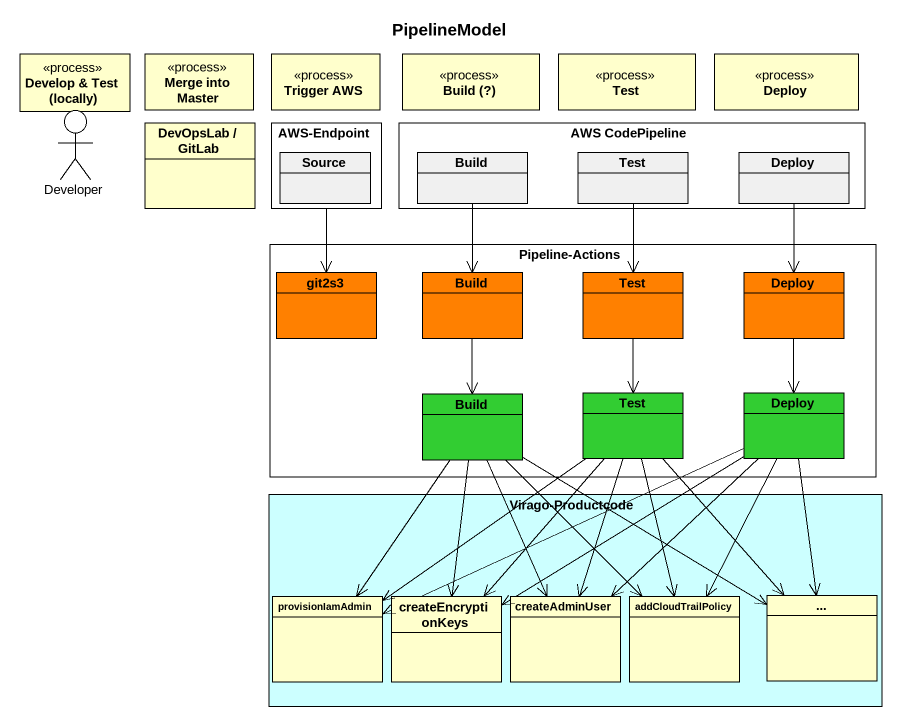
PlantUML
@startuml
title PipelineModel
allowmixing
hide circle
hide empty members
class "Develop & Test (locally)" as Develop_Test_locally <<process>>
class "Merge into Master" as Merge_into_Master <<process>>
class "Trigger AWS" as Trigger_AWS <<process>>
class "Build (?)" as Build <<process>>
class Test <<process>>
class Deploy <<process>>
actor Developer
class "DevOpsLab / GitLab" as DevOpsLab_GitLab
rectangle "AWS-Endpoint" as AWS_Endpoint {
  class Source #F0F0F0
}
rectangle "AWS CodePipeline" as AWS_CodePipeline {
  class "Build" as Build_2 #F0F0F0
  class "Test" as Test_2 #F0F0F0
  class "Deploy" as Deploy_2 #F0F0F0
}
rectangle "Pipeline-Actions" as Pipeline_Actions {
  class git2s3 #FF8000
  class "Build" as Build_3 #FF8000
  class "Test" as Test_3 #FF8000
  class "Deploy" as Deploy_3 #FF8000
  class "Build" as Build_4 #32CD32
  class "Test" as Test_4 #32CD32
  class "Deploy" as Deploy_4 #32CD32
}
rectangle "Virago-Productcode" as Virago_Productcode #CCFFFF {
  class provisionIamAdmin
  class createEncryptionKeys
  class createAdminUser
  class addCloudTrailPolicy
  class "..." as class1
}
AWS_Endpoint --> git2s3
Build_2 --> Build_3
Test_2 --> Test_3
Deploy_2 --> Deploy_3
Build_4 <-up- Build_3
Build_4 --> provisionIamAdmin
Build_4 --> createEncryptionKeys
Build_4 --> createAdminUser
Build_4 --> addCloudTrailPolicy
Build_4 --> class1
Test_4 <-up- Test_3
Test_4 --> provisionIamAdmin
Test_4 --> createEncryptionKeys
Test_4 --> createAdminUser
Test_4 --> addCloudTrailPolicy
Test_4 --> class1
Deploy_4 <-up- Deploy_3
Deploy_4 -left-> provisionIamAdmin
Deploy_4 --> createEncryptionKeys
Deploy_4 --> createAdminUser
Deploy_4 --> addCloudTrailPolicy
Deploy_4 --> class1
@enduml
